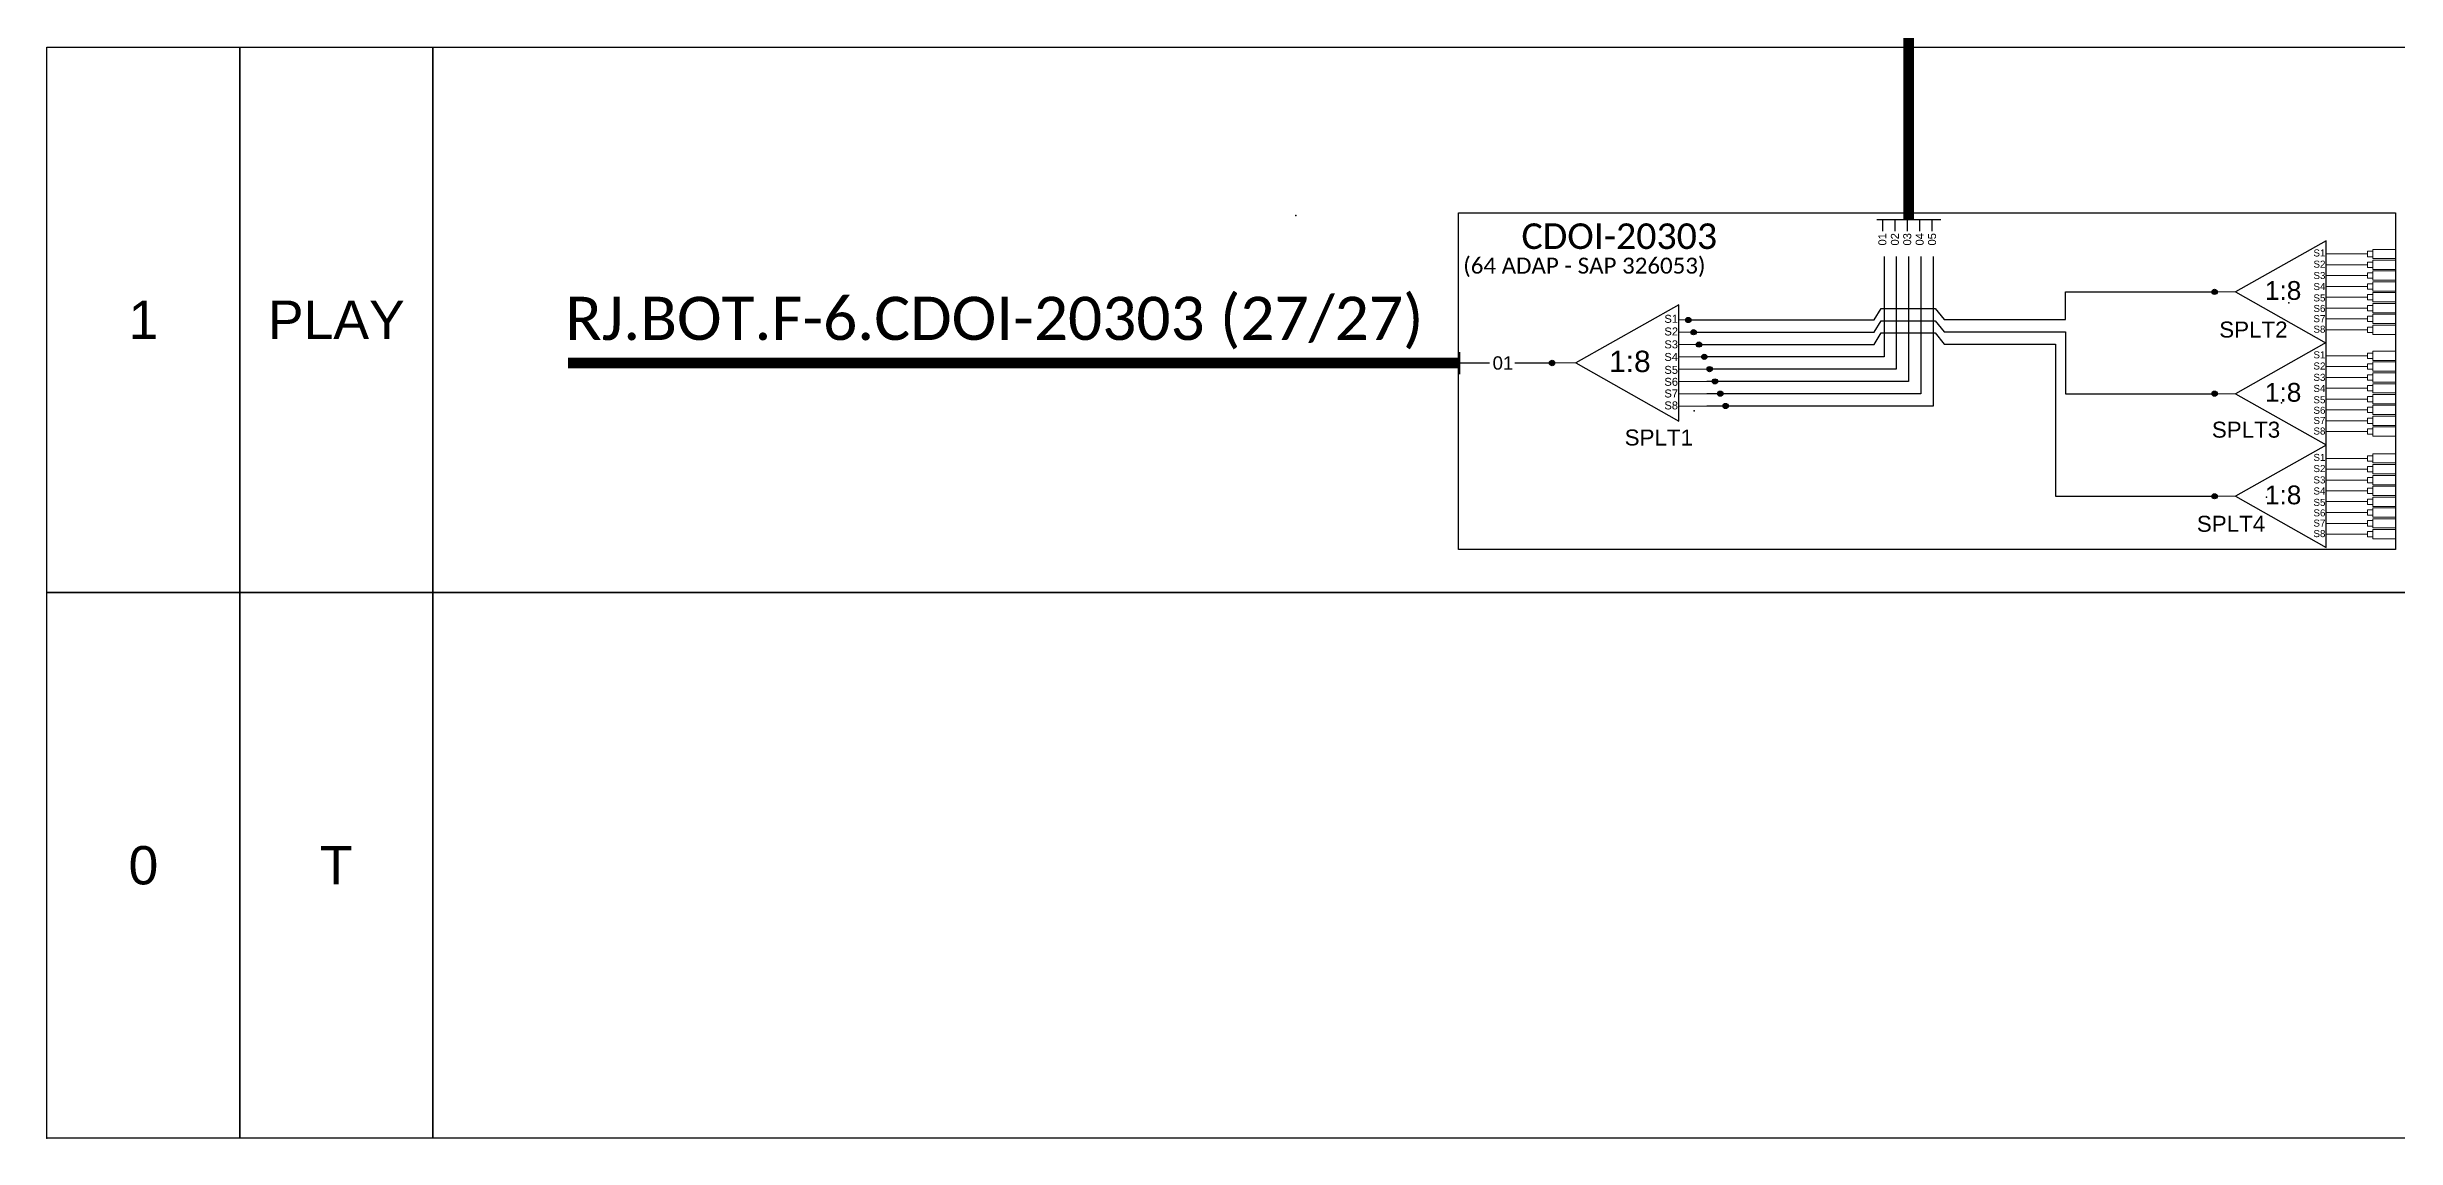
# Model space of a CAD drawing. Header units: metres. Extents: x -0.5 to 58.6, y -0.5 to 41.2.
# Drawn here: x 43.76 to 51.37, y 22.2 to 25.73 of the extents above; entities that cross this region are included whole.
import ezdxf
from ezdxf.enums import TextEntityAlignment as Align

# ---------------------------------------------------------------- set-up
doc = ezdxf.new("R2010")
doc.units = ezdxf.units.M
doc.styles.add('ARIAL', font='arial.ttf')
doc.styles.add('WMF-Calibri0', font='CALIBRI.TTF')

# ---------------------------------------------------------------- blocks, each defined once
blk = doc.blocks.new('ANDAR_MAIOR')
for points in [[(0, 32.74), (11.57, 32.74), (11.57, 0), (0, 0)], [(11.57, 32.74), (23.15, 32.74), (23.15, 0), (11.57, 0)], [(23.15, 32.74), (143.15, 32.74), (143.15, 0), (23.15, 0)]]:
    blk.add_lwpolyline(points, close=True)
blk.add_point((0, 0))
at = {"style": 'ARIAL', "flags": 4}
for tag, p in [('LOGICO', (5.79, 16.37)), ('REAL', (17.36, 16.37)), ("UC'S POR PISO", (148.93, 16.37)), ('N°DOS_APS', (166.29, 16.37))]:
    blk.add_attdef(tag, text='', height=2.3, dxfattribs=at).set_placement(p, align=Align.MIDDLE_CENTER)
blk = doc.blocks.new('A$C415C251F')
at = {"color": 3}
blk.add_point((0, 0), dxfattribs=at)
blk = doc.blocks.new('LEG_CDOIA8_C-SPLT_ESQ')
at = {"color": 3, "extrusion": (0, 0, -1), "xscale": -1, "zscale": -1}
blk.add_blockref('A$C415C251F', (0, 0), dxfattribs=at)
at = {"color": 1, "style": 'WMF-Calibri0', "flags": 4}
blk.add_attdef('CDO', (21.44, -2.61), '', height=2, dxfattribs=at)
blk.add_attdef('MODELO', text='', height=1.5, dxfattribs=at).set_placement((22.54, -4.54), align=Align.CENTER)
at = {"style": 'ARIAL', "flags": 4}
blk.add_attdef('SPLITAGEM', text='', height=1.5, dxfattribs=at).set_placement((18.61, -12.59), align=Align.CENTER)
blk = doc.blocks.new('SPLITTER_')
blk.add_point((0, 0))
at = {"style": 'ARIAL', "flags": 4}
blk.add_attdef('SPLT', (0, -3.26), '', height=1.5, dxfattribs=at)
blk = doc.blocks.new('SPLT_1-8_SC-APC')
at = {"color": 1}
blk.add_lwpolyline([(-7.37, -2.1), (-17.04, -7.55), (-7.37, -13), (-7.37, -2.1)], dxfattribs=at)
at = {"color": 3, "lineweight": 0}
for points in [[(-2.99, -3.51), (-7.37, -3.51)], [(-7.37, -4.66), (-2.99, -4.66)], [(-2.41, -3.02), (-2.41, -4)], [(-2.41, -3.02), (0, -3.02)], [(-2.41, -4), (0, -4)], [(-2.41, -4.17), (-2.41, -5.16)], [(-2.41, -4.17), (0, -4.17)], [(-7.37, -5.82), (-2.99, -5.82)], [(-7.37, -6.97), (-2.99, -6.97)], [(-2.41, -5.16), (0, -5.16)], [(-2.41, -5.32), (-2.41, -6.31)], [(-2.41, -5.32), (0, -5.32)], [(-2.41, -6.31), (0, -6.31)], [(-2.41, -6.48), (-2.41, -7.46)], [(-2.41, -6.48), (0, -6.48)], [(-2.41, -7.46), (0, -7.46)], [(-7.37, -8.12), (-2.99, -8.12)], [(-7.37, -9.28), (-2.99, -9.28)], [(-2.41, -7.63), (-2.41, -8.62)], [(-2.41, -7.63), (0, -7.63)], [(-2.41, -8.62), (0, -8.62)], [(-2.41, -8.78), (-2.41, -9.77)], [(-2.41, -8.78), (0, -8.78)], [(-2.41, -9.77), (0, -9.77)], [(-2.41, -9.94), (-2.41, -10.92)], [(-2.41, -9.94), (0, -9.94)], [(-7.37, -10.43), (-2.99, -10.43)], [(-7.37, -11.58), (-2.99, -11.58)], [(-2.41, -10.92), (0, -10.92)], [(-2.41, -11.09), (-2.41, -12.08)], [(-2.41, -11.09), (0, -11.09)], [(-2.41, -12.08), (0, -12.08)]]:
    blk.add_lwpolyline(points, dxfattribs=at)
for points in [[(-2.99, -3.22), (-2.41, -3.22), (-2.41, -3.8), (-2.99, -3.8)], [(-2.99, -4.38), (-2.41, -4.38), (-2.41, -4.95), (-2.99, -4.95)], [(-2.99, -5.53), (-2.41, -5.53), (-2.41, -6.1), (-2.99, -6.1)], [(-2.99, -6.68), (-2.41, -6.68), (-2.41, -7.26), (-2.99, -7.26)], [(-2.99, -7.84), (-2.41, -7.84), (-2.41, -8.41), (-2.99, -8.41)], [(-2.99, -8.99), (-2.41, -8.99), (-2.41, -9.56), (-2.99, -9.56)], [(-2.99, -10.14), (-2.41, -10.14), (-2.41, -10.72), (-2.99, -10.72)], [(-2.99, -11.3), (-2.41, -11.3), (-2.41, -11.87), (-2.99, -11.87)]]:
    blk.add_lwpolyline(points, close=True, dxfattribs=at)
at = {"color": 1, "lineweight": 0}
blk.add_lwpolyline([(-17.04, -7.55), (-19.26, -7.55)], dxfattribs=at)
at = {"color": 1, "style": 'ARIAL'}
for s, height, p in [('S1', 0.75, (-8.74, -3.78)), ('S2', 0.75, (-8.74, -4.97)), ('1:8', 2, (-13.91, -8.4)), ('S3', 0.75, (-8.74, -6.18)), ('S4', 0.75, (-8.74, -7.36)), ('S5', 0.75, (-8.74, -8.57)), ('S6', 0.75, (-8.74, -9.69)), ('S7', 0.75, (-8.74, -10.78)), ('S8', 0.75, (-8.74, -11.9))]:
    blk.add_text(s, height=height, dxfattribs=at).set_placement(p)

msp = doc.modelspace()

# ---------------------------------------------------------------- hatches: boundary and pattern name
h = msp.add_hatch(color=3)
h.dxf.hatch_style = 1
edge = h.paths.add_edge_path()
edge.add_arc((50.7779, 24.9383), 0.00836, 0, 360)
h = msp.add_hatch(color=3)
h.dxf.hatch_style = 1
edge = h.paths.add_edge_path()
edge.add_arc((49.0727, 24.8472), 0.00836, 0, 360)
h = msp.add_hatch(color=3)
h.dxf.hatch_style = 1
edge = h.paths.add_edge_path()
edge.add_arc((49.09, 24.8074), 0.00836, 0, 360)
h = msp.add_hatch(color=3)
h.dxf.hatch_style = 1
edge = h.paths.add_edge_path()
edge.add_arc((49.1073, 24.7675), 0.00836, 0, 360)
h = msp.add_hatch(color=3)
h.dxf.hatch_style = 1
edge = h.paths.add_edge_path()
edge.add_arc((49.1246, 24.7277), 0.00836, 0, 360)
h = msp.add_hatch(color=3)
h.dxf.hatch_style = 1
edge = h.paths.add_edge_path()
edge.add_arc((48.6315, 24.7078), 0.00886, 0, 360)
h = msp.add_hatch(color=3)
h.dxf.hatch_style = 1
edge = h.paths.add_edge_path()
edge.add_arc((49.1418, 24.6878), 0.00836, 0, 360)
h = msp.add_hatch(color=3)
h.dxf.hatch_style = 1
edge = h.paths.add_edge_path()
edge.add_arc((49.1591, 24.648), 0.00836, 0, 360)
h = msp.add_hatch(color=3)
h.dxf.hatch_style = 1
edge = h.paths.add_edge_path()
edge.add_arc((49.1764, 24.6082), 0.00836, 0, 360)
h = msp.add_hatch(color=3)
h.dxf.hatch_style = 1
edge = h.paths.add_edge_path()
edge.add_arc((50.7779, 24.6082), 0.00836, 0, 360)
h = msp.add_hatch(color=3)
h.dxf.hatch_style = 1
edge = h.paths.add_edge_path()
edge.add_arc((49.1937, 24.5683), 0.00836, 0, 360)
h = msp.add_hatch(color=3)
h.dxf.hatch_style = 1
edge = h.paths.add_edge_path()
edge.add_arc((50.7779, 24.2758), 0.00836, 0, 360)

# ---------------------------------------------------------------- linework, layer by layer
at = {"color": 5, "const_width": 0.0346}
msp.add_lwpolyline([(49.7868, 25.1723), (49.7868, 26.0531)], dxfattribs=at)
at = {"color": 1}
msp.add_lwpolyline([(51.3638, 24.103), (48.3278, 24.103), (48.3278, 25.194), (51.3638, 25.194)], close=True, dxfattribs=at)
at = {"color": 5}
for points in [[(49.6831, 25.1723), (49.8906, 25.1723)], [(49.7015, 25.1724), (49.7015, 25.1345)], [(49.7415, 25.1724), (49.7415, 25.1345)], [(49.7815, 25.1724), (49.7815, 25.1345)], [(49.8218, 25.1724), (49.8218, 25.1345)], [(49.8621, 25.1724), (49.8621, 25.1345)], [(49.7068, 25.0526), (49.7068, 24.7277), (49.1329, 24.7277)], [(49.7466, 25.0526), (49.7466, 24.6878), (49.1329, 24.6878)], [(49.7865, 25.0526), (49.7865, 24.648), (49.1329, 24.648)], [(49.8263, 25.0526), (49.8263, 24.6082), (49.1329, 24.6082)], [(49.8662, 25.0526), (49.8662, 24.5683), (49.1329, 24.5683)]]:
    msp.add_lwpolyline(points, dxfattribs=at)
at = {"color": 1}
for points in [[(49.0424, 24.8961), (48.7083, 24.7078), (49.0424, 24.5195), (49.0424, 24.8961)], [(48.331, 24.7426), (48.331, 24.6716)]]:
    msp.add_lwpolyline(points, dxfattribs=at)
for points in [[(50.2949, 24.8485), (50.2949, 24.9383)], [(50.2949, 24.9383), (50.7779, 24.9383)], [(49.0727, 24.8472), (49.6753, 24.8472)], [(49.6753, 24.8472), (49.6973, 24.8847), (49.8721, 24.8847)], [(49.6753, 24.8074), (49.6973, 24.8449), (49.8721, 24.8449)], [(49.8721, 24.8847), (49.9014, 24.8485)], [(49.8721, 24.8449), (49.9014, 24.8087)], [(49.9014, 24.8485), (50.2949, 24.8485)], [(49.09, 24.8074), (49.6753, 24.8074)], [(49.1073, 24.7675), (49.6753, 24.7675)], [(49.6753, 24.7675), (49.6973, 24.805), (49.8721, 24.805)], [(49.8721, 24.805), (49.9014, 24.7688)], [(49.9014, 24.8087), (50.2949, 24.8087)], [(49.9014, 24.7688), (50.2623, 24.7688), (50.2623, 24.2758), (50.7779, 24.2758)], [(50.2949, 24.8087), (50.2949, 24.6082), (50.7779, 24.6082)]]:
    msp.add_lwpolyline(points)
at = {"color": 7, "lineweight": 0}
for points in [[(49.0727, 24.8472), (49.0424, 24.8472)], [(49.0424, 24.8074), (49.09, 24.8074)], [(49.0424, 24.7675), (49.1073, 24.7675)], [(49.0424, 24.7277), (49.1246, 24.7277)], [(49.0424, 24.6878), (49.1418, 24.6878)], [(49.0424, 24.648), (49.1508, 24.648)], [(49.0424, 24.6082), (49.1764, 24.6082)], [(49.0424, 24.5683), (49.1937, 24.5683)]]:
    msp.add_lwpolyline(points, dxfattribs=at)
at = {"color": 1, "const_width": 0.0346}
for points in [[(45.6916, 24.7078), (45.4429, 24.7078)], [(48.331, 24.7078), (45.6916, 24.7078)]]:
    msp.add_lwpolyline(points, dxfattribs=at)
at = {"color": 3}
for points in [[(48.331, 24.7078), (48.429, 24.7078)], [(48.5102, 24.7078), (48.6315, 24.7078), (48.6315, 24.7078)]]:
    msp.add_lwpolyline(points, dxfattribs=at)
at = {"color": 1, "lineweight": 0}
msp.add_lwpolyline([(48.7083, 24.7078), (48.6315, 24.7078)], dxfattribs=at)
at = {"color": 3}
for centre, radius in [((50.7779, 24.9383), 0.00836), ((49.0727, 24.8472), 0.00836), ((49.09, 24.8074), 0.00836), ((49.1073, 24.7675), 0.00836), ((49.1246, 24.7277), 0.00836), ((48.6315, 24.7078), 0.00886), ((49.1418, 24.6878), 0.00836), ((49.1591, 24.648), 0.00836), ((49.1764, 24.6082), 0.00836), ((50.7779, 24.6082), 0.00836), ((49.1937, 24.5683), 0.00836), ((50.7779, 24.2758), 0.00836)]:
    msp.add_circle(centre, radius, dxfattribs=at)

# ---------------------------------------------------------------- block references
ref = msp.add_blockref('ANDAR_MAIOR', (43.7551, 23.9639), dxfattribs=dict(xscale=0.054, yscale=0.054, zscale=0.054))
ref.add_attrib('LOGICO', '1', dxfattribs={"height": 0.1242, "style": 'ARIAL'}).set_placement((44.0676, 24.8479), align=Align.MIDDLE_CENTER)
ref.add_attrib('REAL', 'PLAY', dxfattribs={"height": 0.1242, "style": 'ARIAL'}).set_placement((44.6925, 24.8479), align=Align.MIDDLE_CENTER)
ref = msp.add_blockref('LEG_CDOIA8_C-SPLT_ESQ', (47.8009, 25.1855), dxfattribs=dict(at, xscale=0.04147200000000942, yscale=0.04147200000000942, zscale=0.041472))
ref.add_attrib('CDO', 'CDOI-20303', (48.5322, 25.0772), dxfattribs={"color": 1, "height": 0.08294, "style": 'WMF-Calibri0'})
ref.add_attrib('MODELO', '(64 ADAP - SAP 326053)', dxfattribs={"color": 1, "height": 0.05184, "style": 'WMF-Calibri0'}).set_placement((48.7359, 24.9973), align=Align.CENTER)
at = {"color": 3, "xscale": 0.03042000000000001, "yscale": 0.03042000000000001, "zscale": 0.03042000000000001}
for p in [(51.3638, 25.1679), (51.3638, 24.8378), (51.3638, 24.5053)]:
    msp.add_blockref('SPLT_1-8_SC-APC', p, dxfattribs=at)
ref = msp.add_blockref('SPLITTER_', (51.0186, 24.9029), dxfattribs=dict(xscale=-0.03456000000000786, yscale=0.03456000000000786, zscale=0.03456))
ref.add_attrib('SPLT', 'SPLT2', (50.7929, 24.7902), dxfattribs={"height": 0.05184, "style": 'ARIAL'})
ref = msp.add_blockref('SPLITTER_', (49.0922, 24.553), dxfattribs=dict(xscale=-0.03456000000000786, yscale=0.03456000000000786, zscale=0.03456))
ref.add_attrib('SPLT', 'SPLT1', (48.8665, 24.4403), dxfattribs={"height": 0.05184, "style": 'ARIAL'})
ref = msp.add_blockref('SPLITTER_', (50.9946, 24.5784), dxfattribs=dict(xscale=-0.03456000000000786, yscale=0.03456000000000786, zscale=0.03456))
ref.add_attrib('SPLT', 'SPLT3', (50.7689, 24.4657), dxfattribs={"height": 0.05184, "style": 'ARIAL'})
ref = msp.add_blockref('SPLITTER_', (50.946, 24.2733), dxfattribs=dict(xscale=-0.03456000000000786, yscale=0.03456000000000786, zscale=0.03456))
ref.add_attrib('SPLT', 'SPLT4', (50.7203, 24.1606), dxfattribs={"height": 0.05184, "style": 'ARIAL'})
ref = msp.add_blockref('ANDAR_MAIOR', (43.7551, 22.1957), dxfattribs=dict(xscale=0.054, yscale=0.054, zscale=0.054))
ref.add_attrib('LOGICO', '0', dxfattribs={"height": 0.1242, "style": 'ARIAL'}).set_placement((44.0676, 23.0798), align=Align.MIDDLE_CENTER)
ref.add_attrib('REAL', 'T', dxfattribs={"height": 0.1242, "style": 'ARIAL'}).set_placement((44.6925, 23.0798), align=Align.MIDDLE_CENTER)

# ---------------------------------------------------------------- texts
at = {"style": 'ARIAL'}
for s, p in [('01', (49.7014, 25.1086)), ('02', (49.7419, 25.1086)), ('03', (49.7819, 25.1086)), ('04', (49.8222, 25.1086)), ('05', (49.8623, 25.1086))]:
    msp.add_text(s, height=0.02592, rotation=90, dxfattribs=at).set_placement(p, align=Align.MIDDLE_CENTER)
at = {"color": 1, "style": 'WMF-Calibri0'}
msp.add_text('RJ.BOT.F-6.CDOI-20303 (27/27)', height=0.140104, dxfattribs=at).set_placement((46.8244, 24.8523, 0.2919), align=Align.MIDDLE_CENTER)
at = {"color": 1, "style": 'ARIAL'}
for s, height, p in [('S1', 0.02592, (48.9951, 24.8379)), ('S2', 0.02592, (48.9951, 24.7969)), ('1:8', 0.06912, (48.8164, 24.6784)), ('S3', 0.02592, (48.9951, 24.7551)), ('S4', 0.02592, (48.9951, 24.7144)), ('S5', 0.02592, (48.9951, 24.6725)), ('S6', 0.02592, (48.9951, 24.6338)), ('S7', 0.02592, (48.9951, 24.5959)), ('S8', 0.02592, (48.9951, 24.5572))]:
    msp.add_text(s, height=height, dxfattribs=at).set_placement(p)
at = {"style": 'ARIAL'}
msp.add_text('01', height=0.0432, dxfattribs=at).set_placement((48.4722, 24.7078), align=Align.MIDDLE_CENTER)

doc.saveas('drawing.dxf')
